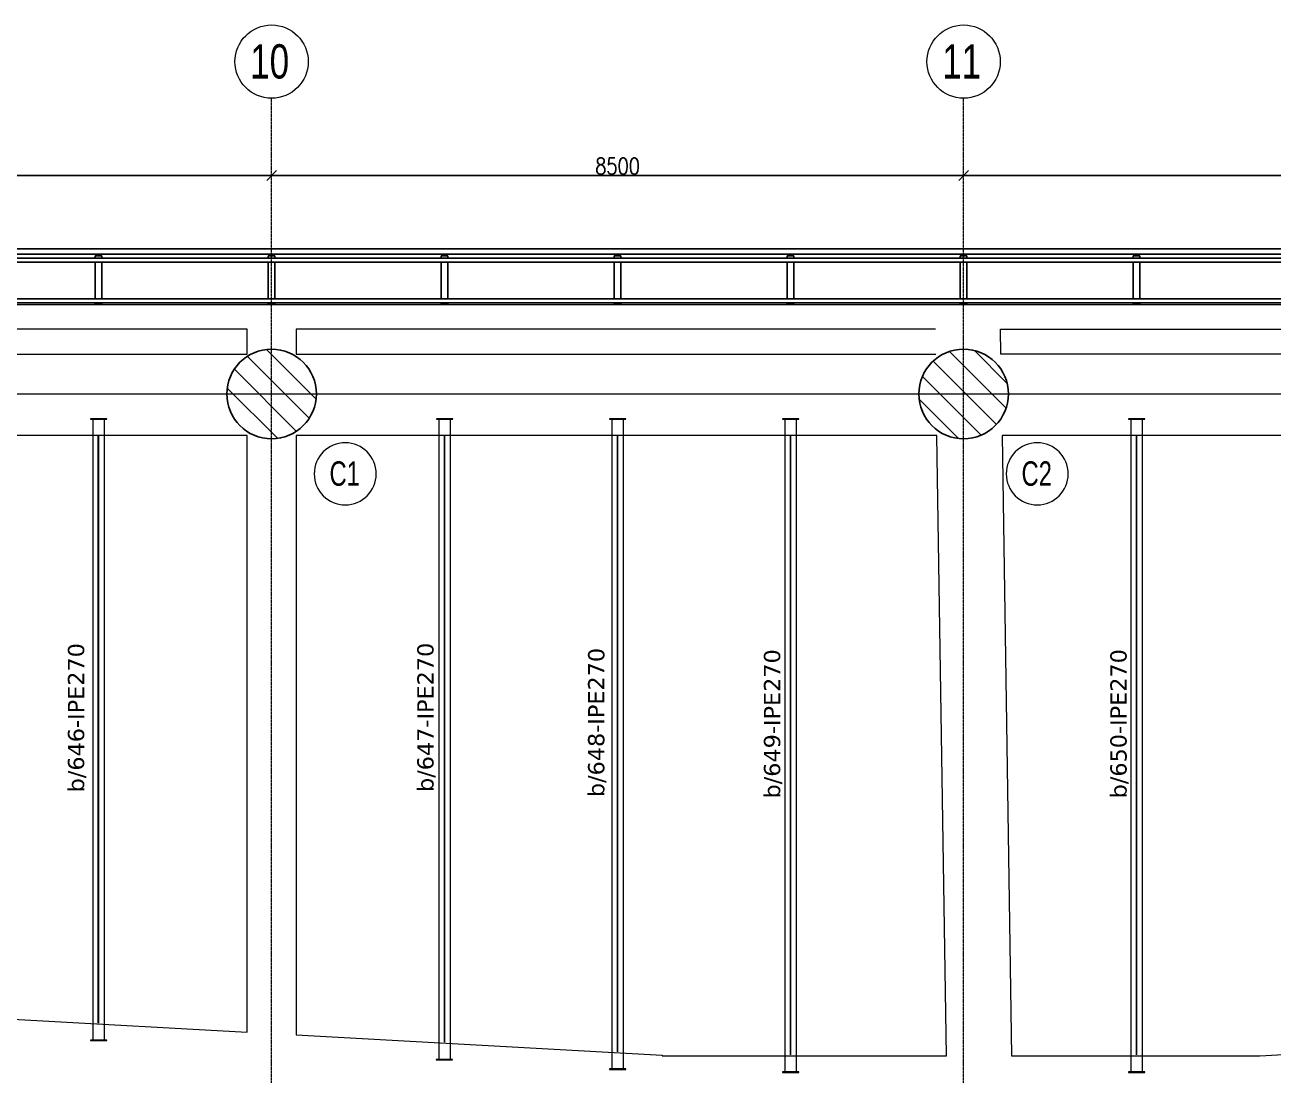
# Model space of a CAD drawing. Header units: millimetres. Extents: x 654 to 77164, y -21218 to 30031.
# Drawn here: x 27543 to 42873, y 17138 to 30031 of the extents above; entities that cross this region are included whole.
import ezdxf

# ---------------------------------------------------------------- set-up
doc = ezdxf.new("R2010")
doc.units = ezdxf.units.MM
doc.linetypes.add('Grid Line', pattern=[3.33375, 1.905, -0.47625, 0.47625, -0.47625])
for name, color, linetype, lineweight in [('0-1', 7, 'Continuous', 5), ('A_ALMA', 255, 'Continuous', 5), ('E_B_PLACA-1', 10, 'Continuous', 25), ('E_B_PLACA-2', 254, 'Continuous', 25), ('E_COLUMNAS', 1, 'Continuous', 18), ('E_COLUMNAS-3', 1, 'Continuous', 35), ('E_COLUMNAS-4', 1, 'Continuous', 25), ('E_EJES', 8, 'Continuous', 9), ('E_EJES-1', 8, 'Grid Line', 9), ('E_TEXTO', 3, 'Continuous', 9), ('E_VIGAS', 5, 'Continuous', 9), ('E_VIGAS-1', 5, 'Continuous', 25), ('E_VIGAS-2', 10, 'Continuous', 25), ('VIGAS_HCB', 253, 'Continuous', 15)]:
    doc.layers.add(name, color=color, linetype=linetype, lineweight=lineweight)
doc.layers.add('COTAS', color=8, linetype='Continuous')
doc.styles.add('Arial Narrow', font='', dxfattribs={"width": 0.85, "height": 0.3})
doc.styles.add('CNI_COTAS', font='romans.shx', dxfattribs={"width": 0.8})
doc.styles.add('Swis721 LtCn BT', font='swisscl.ttf', dxfattribs={"height": 0.42})
doc.styles.add('VERDANA', font='verdana.ttf')
doc.styles.get('Arial Narrow').set_extended_font_data('Arial Narrow')
doc.dimstyles.new('1.5', dxfattribs={"dimscale": 0, "dimtxt": 200, "dimasz": 120, "dimexe": 4, "dimexo": 4, "dimgap": 15, "dimtad": 1, "dimdec": 0, "dimzin": 4, "dimdsep": 46, "dimtxsty": 'CNI_COTAS', "dimblk": 'OBLIQUE', "dimcen": -0.09, "dimclrd": 256, "dimclrt": 3, "dimadec": 0, "dimazin": 0, "dimtfac": 1, "dimtdec": 0, "dimtmove": 2, "dimatfit": 0, "dimldrblk": 'OBLIQUE', "dimfxl": 0.05, "dimtolj": 1, "dimtzin": 0, "dimarcsym": 0})

# ---------------------------------------------------------------- blocks, each defined once
blk = doc.blocks.new('EST_SFM_VIGA-METALICA-SECCION-C - EST_SFM_VIGA-METALICA-UPN160-1604346-_58_00m_N_E_-NIVEL-15 DOC')
at = {"layer": 'E_VIGAS-1'}
for p, q in [((30.11, 0.018), (-30.277, 0.018)), ((-30.272, -0.047), (30.104, -0.047))]:
    blk.add_line(p, q, dxfattribs=at)
blk = doc.blocks.new('EST_SFM_VIGA-METALICA-SECCION-C - EST_SFM_VIGA-METALICA-UPN100-1526554-_58_00m_N_E_-NIVEL-15 DOC')
at = {"layer": 'E_VIGAS-2'}
for p, q in [((34.942, 0.018), (-34.929, 0.018)), ((-34.929, -0.032), (34.942, -0.032))]:
    blk.add_line(p, q, dxfattribs=at)
blk = doc.blocks.new('EST_SFM_VIGA-METALICA-SECCION-C - EST_SFM_VIGA-METALICA-UPN100-1526616-_58_00m_N_E_-NIVEL-15 DOC')
at = {"layer": 'E_VIGAS-2'}
for p, q in [((34.044, 0.032), (-34.827, 0.032)), ((-34.827, -0.018), (34.044, -0.018))]:
    blk.add_line(p, q, dxfattribs=at)
blk = doc.blocks.new('DCTIB_CNI_EST_MOD-1A-FAC_0001_rvt-1-_58_00m_N_E_-NIVEL-15 DOC')
at = {"layer": 'E_B_PLACA-1'}
for p, q in [((-75.147, 167.83), (-5.177, 167.83)), ((-5.727, 167.28), (-74.597, 167.28))]:
    blk.add_line(p, q, dxfattribs=at)
at = {"layer": 'E_B_PLACA-2'}
for p, q in [((-5.177, 167.83), (-75.147, 167.83)), ((-74.597, 167.28), (-5.727, 167.28))]:
    blk.add_line(p, q, dxfattribs=at)
at = {"layer": 'E_VIGAS-1'}
for p, q in [((-50.79, 167.864), (-50.79, 167.878)), ((-50.785, 167.878), (-50.785, 167.864)), ((-48.665, 167.864), (-48.665, 167.878)), ((-48.66, 167.878), (-48.66, 167.864)), ((-46.54, 167.864), (-46.54, 167.878)), ((-46.535, 167.878), (-46.535, 167.864)), ((-44.415, 167.864), (-44.415, 167.878)), ((-44.41, 167.878), (-44.41, 167.864)), ((-42.29, 167.864), (-42.29, 167.878)), ((-42.285, 167.878), (-42.285, 167.864)), ((-40.165, 167.864), (-40.165, 167.878)), ((-40.16, 167.878), (-40.16, 167.864)), ((-38.04, 167.864), (-38.04, 167.878)), ((-38.035, 167.878), (-38.035, 167.864)), ((-50.828, 167.859), (-50.8, 167.859)), ((-50.828, 167.858), (-50.828, 167.859)), ((-50.746, 167.858), (-50.828, 167.858)), ((-50.828, 167.83), (-50.828, 167.858)), ((-50.828, 167.33), (-50.828, 167.78)), ((-50.79, 167.859), (-50.79, 167.864)), ((-50.785, 167.864), (-50.785, 167.859)), ((-50.774, 167.859), (-50.746, 167.859)), ((-50.746, 167.859), (-50.746, 167.858)), ((-50.746, 167.83), (-50.746, 167.858)), ((-50.746, 167.33), (-50.746, 167.78)), ((-48.703, 167.858), (-48.703, 167.859)), ((-48.703, 167.859), (-48.676, 167.859)), ((-48.621, 167.858), (-48.703, 167.858)), ((-48.703, 167.858), (-48.703, 167.83)), ((-48.703, 167.78), (-48.703, 167.33)), ((-48.665, 167.859), (-48.665, 167.864)), ((-48.66, 167.864), (-48.66, 167.859)), ((-48.649, 167.859), (-48.621, 167.859)), ((-48.621, 167.859), (-48.621, 167.858)), ((-48.621, 167.858), (-48.621, 167.83)), ((-48.621, 167.78), (-48.621, 167.33)), ((-46.578, 167.858), (-46.578, 167.859)), ((-46.578, 167.859), (-46.55, 167.859)), ((-46.496, 167.858), (-46.578, 167.858)), ((-46.578, 167.858), (-46.578, 167.83)), ((-46.578, 167.78), (-46.578, 167.33)), ((-46.54, 167.859), (-46.54, 167.864)), ((-46.535, 167.864), (-46.535, 167.859)), ((-46.524, 167.859), (-46.496, 167.859)), ((-46.496, 167.859), (-46.496, 167.858)), ((-46.496, 167.858), (-46.496, 167.83)), ((-46.496, 167.78), (-46.496, 167.33)), ((-44.453, 167.858), (-44.453, 167.859)), ((-44.453, 167.859), (-44.425, 167.859)), ((-44.371, 167.858), (-44.453, 167.858)), ((-44.453, 167.858), (-44.453, 167.83)), ((-44.453, 167.78), (-44.453, 167.33)), ((-44.415, 167.859), (-44.415, 167.864)), ((-44.41, 167.864), (-44.41, 167.859)), ((-44.399, 167.859), (-44.371, 167.859)), ((-44.371, 167.859), (-44.371, 167.858)), ((-44.371, 167.858), (-44.371, 167.83)), ((-44.371, 167.78), (-44.371, 167.33)), ((-42.328, 167.859), (-42.3, 167.859)), ((-42.328, 167.858), (-42.328, 167.859)), ((-42.246, 167.858), (-42.328, 167.858)), ((-42.328, 167.83), (-42.328, 167.858)), ((-42.328, 167.33), (-42.328, 167.78)), ((-42.29, 167.859), (-42.29, 167.864)), ((-42.285, 167.864), (-42.285, 167.859)), ((-42.274, 167.859), (-42.246, 167.859)), ((-42.246, 167.859), (-42.246, 167.858)), ((-42.246, 167.83), (-42.246, 167.858)), ((-42.246, 167.33), (-42.246, 167.78)), ((-40.203, 167.858), (-40.203, 167.859)), ((-40.203, 167.859), (-40.176, 167.859)), ((-40.121, 167.858), (-40.203, 167.858)), ((-40.203, 167.858), (-40.203, 167.83)), ((-40.203, 167.78), (-40.203, 167.33)), ((-40.165, 167.859), (-40.165, 167.864)), ((-40.16, 167.864), (-40.16, 167.859)), ((-40.149, 167.859), (-40.121, 167.859)), ((-40.121, 167.859), (-40.121, 167.858)), ((-40.121, 167.858), (-40.121, 167.83)), ((-40.121, 167.78), (-40.121, 167.33)), ((-38.078, 167.858), (-38.078, 167.859)), ((-38.078, 167.859), (-38.05, 167.859)), ((-37.996, 167.858), (-38.078, 167.858)), ((-38.078, 167.858), (-38.078, 167.83)), ((-38.078, 167.78), (-38.078, 167.33)), ((-38.04, 167.859), (-38.04, 167.864)), ((-38.035, 167.864), (-38.035, 167.859)), ((-38.024, 167.859), (-37.996, 167.859)), ((-37.996, 167.859), (-37.996, 167.858)), ((-37.996, 167.858), (-37.996, 167.83)), ((-37.996, 167.78), (-37.996, 167.33)), ((-50.828, 167.263), (-50.828, 167.28)), ((-50.746, 167.263), (-50.828, 167.263)), ((-50.746, 167.263), (-50.746, 167.28)), ((-48.703, 167.28), (-48.703, 167.263)), ((-48.621, 167.263), (-48.703, 167.263)), ((-48.621, 167.28), (-48.621, 167.263)), ((-46.578, 167.28), (-46.578, 167.263)), ((-46.496, 167.263), (-46.578, 167.263)), ((-46.496, 167.28), (-46.496, 167.263)), ((-44.453, 167.28), (-44.453, 167.263)), ((-44.371, 167.263), (-44.453, 167.263)), ((-44.371, 167.28), (-44.371, 167.263)), ((-42.328, 167.263), (-42.328, 167.28)), ((-42.246, 167.263), (-42.328, 167.263)), ((-42.246, 167.263), (-42.246, 167.28)), ((-40.203, 167.28), (-40.203, 167.263)), ((-40.121, 167.263), (-40.203, 167.263)), ((-40.121, 167.28), (-40.121, 167.263)), ((-38.078, 167.28), (-38.078, 167.262)), ((-37.996, 167.262), (-38.078, 167.262)), ((-37.996, 167.28), (-37.996, 167.262))]:
    blk.add_line(p, q, dxfattribs=at)
for points, knots in [([(-50.79, 167.864), (-50.79, 167.863), (-50.79, 167.862), (-50.792, 167.86), (-50.793, 167.86), (-50.795, 167.859), (-50.796, 167.859), (-50.797, 167.859), (-50.799, 167.859), (-50.8, 167.859)], [0, 0, 0, 0, 0.285714, 0.428571, 0.571429, 0.678571, 0.732143, 0.785714, 1, 1, 1, 1]), ([(-50.8, 167.859), (-50.799, 167.859), (-50.798, 167.859), (-50.795, 167.859), (-50.793, 167.86), (-50.791, 167.86), (-50.79, 167.862), (-50.79, 167.863), (-50.79, 167.864)], [0, 0, 0, 0, 0.142857, 0.285714, 0.428571, 0.571429, 0.785714, 1, 1, 1, 1]), ([(-50.785, 167.864), (-50.785, 167.863), (-50.784, 167.862), (-50.783, 167.86), (-50.781, 167.86), (-50.78, 167.859), (-50.779, 167.859), (-50.777, 167.859), (-50.775, 167.859), (-50.774, 167.859)], [0, 0, 0, 0, 0.285714, 0.428571, 0.571429, 0.678571, 0.732143, 0.785714, 1, 1, 1, 1]), ([(-50.774, 167.859), (-50.775, 167.859), (-50.776, 167.859), (-50.779, 167.859), (-50.781, 167.86), (-50.783, 167.86), (-50.784, 167.862), (-50.785, 167.863), (-50.785, 167.864)], [0, 0, 0, 0, 0.142857, 0.285714, 0.428571, 0.571429, 0.785714, 1, 1, 1, 1]), ([(-48.676, 167.859), (-48.675, 167.859), (-48.673, 167.859), (-48.671, 167.859), (-48.668, 167.86), (-48.667, 167.86), (-48.665, 167.862), (-48.665, 167.863), (-48.665, 167.864)], [0, 0, 0, 0, 0.142857, 0.285714, 0.428571, 0.571429, 0.785714, 1, 1, 1, 1]), ([(-48.665, 167.864), (-48.665, 167.863), (-48.665, 167.862), (-48.667, 167.86), (-48.668, 167.86), (-48.67, 167.859), (-48.671, 167.859), (-48.673, 167.859), (-48.674, 167.859), (-48.676, 167.859)], [0, 0, 0, 0, 0.285714, 0.428571, 0.571429, 0.678571, 0.732143, 0.785714, 1, 1, 1, 1]), ([(-48.649, 167.859), (-48.65, 167.859), (-48.652, 167.859), (-48.654, 167.859), (-48.656, 167.86), (-48.658, 167.86), (-48.66, 167.862), (-48.66, 167.863), (-48.66, 167.864)], [0, 0, 0, 0, 0.142857, 0.285714, 0.428571, 0.571429, 0.785714, 1, 1, 1, 1]), ([(-48.66, 167.864), (-48.66, 167.863), (-48.659, 167.862), (-48.658, 167.86), (-48.656, 167.86), (-48.655, 167.859), (-48.654, 167.859), (-48.652, 167.859), (-48.65, 167.859), (-48.649, 167.859)], [0, 0, 0, 0, 0.285714, 0.428571, 0.571429, 0.678571, 0.732143, 0.785714, 1, 1, 1, 1]), ([(-46.55, 167.859), (-46.549, 167.859), (-46.548, 167.859), (-46.545, 167.859), (-46.543, 167.86), (-46.541, 167.86), (-46.54, 167.862), (-46.54, 167.863), (-46.54, 167.864)], [0, 0, 0, 0, 0.142857, 0.285714, 0.428571, 0.571429, 0.785714, 1, 1, 1, 1]), ([(-46.54, 167.864), (-46.54, 167.863), (-46.54, 167.862), (-46.542, 167.86), (-46.543, 167.86), (-46.545, 167.859), (-46.546, 167.859), (-46.547, 167.859), (-46.549, 167.859), (-46.55, 167.859)], [0, 0, 0, 0, 0.285714, 0.428571, 0.571429, 0.678571, 0.732143, 0.785714, 1, 1, 1, 1]), ([(-46.524, 167.859), (-46.525, 167.859), (-46.526, 167.859), (-46.529, 167.859), (-46.531, 167.86), (-46.533, 167.86), (-46.534, 167.862), (-46.535, 167.863), (-46.535, 167.864)], [0, 0, 0, 0, 0.142857, 0.285714, 0.428571, 0.571429, 0.785714, 1, 1, 1, 1]), ([(-46.535, 167.864), (-46.535, 167.863), (-46.534, 167.862), (-46.533, 167.86), (-46.531, 167.86), (-46.53, 167.859), (-46.529, 167.859), (-46.527, 167.859), (-46.525, 167.859), (-46.524, 167.859)], [0, 0, 0, 0, 0.285714, 0.428571, 0.571429, 0.678571, 0.732143, 0.785714, 1, 1, 1, 1]), ([(-44.425, 167.859), (-44.424, 167.859), (-44.423, 167.859), (-44.42, 167.859), (-44.418, 167.86), (-44.416, 167.86), (-44.415, 167.862), (-44.415, 167.863), (-44.415, 167.864)], [0, 0, 0, 0, 0.142857, 0.285714, 0.428571, 0.571429, 0.785714, 1, 1, 1, 1]), ([(-44.415, 167.864), (-44.415, 167.863), (-44.415, 167.862), (-44.417, 167.86), (-44.418, 167.86), (-44.42, 167.859), (-44.421, 167.859), (-44.422, 167.859), (-44.424, 167.859), (-44.425, 167.859)], [0, 0, 0, 0, 0.285714, 0.428571, 0.571429, 0.678571, 0.732143, 0.785714, 1, 1, 1, 1]), ([(-44.399, 167.859), (-44.4, 167.859), (-44.401, 167.859), (-44.404, 167.859), (-44.406, 167.86), (-44.408, 167.86), (-44.409, 167.862), (-44.41, 167.863), (-44.41, 167.864)], [0, 0, 0, 0, 0.142857, 0.285714, 0.428571, 0.571429, 0.785714, 1, 1, 1, 1]), ([(-44.41, 167.864), (-44.41, 167.863), (-44.409, 167.862), (-44.408, 167.86), (-44.406, 167.86), (-44.405, 167.859), (-44.404, 167.859), (-44.402, 167.859), (-44.4, 167.859), (-44.399, 167.859)], [0, 0, 0, 0, 0.285714, 0.428571, 0.571429, 0.678571, 0.732143, 0.785714, 1, 1, 1, 1]), ([(-42.29, 167.864), (-42.29, 167.863), (-42.29, 167.862), (-42.292, 167.86), (-42.293, 167.86), (-42.295, 167.859), (-42.296, 167.859), (-42.297, 167.859), (-42.299, 167.859), (-42.3, 167.859)], [0, 0, 0, 0, 0.285714, 0.428571, 0.571429, 0.678571, 0.732143, 0.785714, 1, 1, 1, 1]), ([(-42.3, 167.859), (-42.299, 167.859), (-42.298, 167.859), (-42.295, 167.859), (-42.293, 167.86), (-42.291, 167.86), (-42.29, 167.862), (-42.29, 167.863), (-42.29, 167.864)], [0, 0, 0, 0, 0.142857, 0.285714, 0.428571, 0.571429, 0.785714, 1, 1, 1, 1]), ([(-42.285, 167.864), (-42.285, 167.863), (-42.284, 167.862), (-42.283, 167.86), (-42.281, 167.86), (-42.28, 167.859), (-42.279, 167.859), (-42.277, 167.859), (-42.275, 167.859), (-42.274, 167.859)], [0, 0, 0, 0, 0.285714, 0.428571, 0.571429, 0.678571, 0.732143, 0.785714, 1, 1, 1, 1]), ([(-42.274, 167.859), (-42.275, 167.859), (-42.276, 167.859), (-42.279, 167.859), (-42.281, 167.86), (-42.283, 167.86), (-42.284, 167.862), (-42.285, 167.863), (-42.285, 167.864)], [0, 0, 0, 0, 0.142857, 0.285714, 0.428571, 0.571429, 0.785714, 1, 1, 1, 1]), ([(-40.176, 167.859), (-40.175, 167.859), (-40.173, 167.859), (-40.171, 167.859), (-40.168, 167.86), (-40.167, 167.86), (-40.165, 167.862), (-40.165, 167.863), (-40.165, 167.864)], [0, 0, 0, 0, 0.142857, 0.285714, 0.428571, 0.571429, 0.785714, 1, 1, 1, 1]), ([(-40.165, 167.864), (-40.165, 167.863), (-40.165, 167.862), (-40.167, 167.86), (-40.168, 167.86), (-40.17, 167.859), (-40.171, 167.859), (-40.173, 167.859), (-40.174, 167.859), (-40.176, 167.859)], [0, 0, 0, 0, 0.285714, 0.428571, 0.571429, 0.678571, 0.732143, 0.785714, 1, 1, 1, 1]), ([(-40.149, 167.859), (-40.15, 167.859), (-40.152, 167.859), (-40.154, 167.859), (-40.156, 167.86), (-40.158, 167.86), (-40.16, 167.862), (-40.16, 167.863), (-40.16, 167.864)], [0, 0, 0, 0, 0.142857, 0.285714, 0.428571, 0.571429, 0.785714, 1, 1, 1, 1]), ([(-40.16, 167.864), (-40.16, 167.863), (-40.159, 167.862), (-40.158, 167.86), (-40.156, 167.86), (-40.155, 167.859), (-40.154, 167.859), (-40.152, 167.859), (-40.15, 167.859), (-40.149, 167.859)], [0, 0, 0, 0, 0.285714, 0.428571, 0.571429, 0.678571, 0.732143, 0.785714, 1, 1, 1, 1]), ([(-38.05, 167.859), (-38.049, 167.859), (-38.048, 167.859), (-38.045, 167.859), (-38.043, 167.86), (-38.041, 167.86), (-38.04, 167.862), (-38.04, 167.863), (-38.04, 167.864)], [0, 0, 0, 0, 0.142857, 0.285714, 0.428571, 0.571429, 0.785714, 1, 1, 1, 1]), ([(-38.04, 167.864), (-38.04, 167.863), (-38.04, 167.862), (-38.042, 167.86), (-38.043, 167.86), (-38.045, 167.859), (-38.046, 167.859), (-38.047, 167.859), (-38.049, 167.859), (-38.05, 167.859)], [0, 0, 0, 0, 0.285714, 0.428571, 0.571429, 0.678571, 0.732143, 0.785714, 1, 1, 1, 1]), ([(-38.024, 167.859), (-38.025, 167.859), (-38.026, 167.859), (-38.029, 167.859), (-38.031, 167.86), (-38.033, 167.86), (-38.034, 167.862), (-38.035, 167.863), (-38.035, 167.864)], [0, 0, 0, 0, 0.142857, 0.285714, 0.428571, 0.571429, 0.785714, 1, 1, 1, 1]), ([(-38.035, 167.864), (-38.035, 167.863), (-38.034, 167.862), (-38.033, 167.86), (-38.031, 167.86), (-38.03, 167.859), (-38.029, 167.859), (-38.027, 167.859), (-38.025, 167.859), (-38.024, 167.859)], [0, 0, 0, 0, 0.285714, 0.428571, 0.571429, 0.678571, 0.732143, 0.785714, 1, 1, 1, 1])]:
    blk.add_open_spline(points, degree=3, knots=knots, dxfattribs=at)
for name, p in [('EST_SFM_VIGA-METALICA-SECCION-C - EST_SFM_VIGA-METALICA-UPN160-1604346-_58_00m_N_E_-NIVEL-15 DOC', (-40.081, 167.925)), ('EST_SFM_VIGA-METALICA-SECCION-C - EST_SFM_VIGA-METALICA-UPN100-1526554-_58_00m_N_E_-NIVEL-15 DOC', (-40.169, 167.812)), ('EST_SFM_VIGA-METALICA-SECCION-C - EST_SFM_VIGA-METALICA-UPN100-1526616-_58_00m_N_E_-NIVEL-15 DOC', (-39.77, 167.298))]:
    blk.add_blockref(name, p, dxfattribs=at)
blk = doc.blocks.new('EST_SCM_COLUMNA-SECCION-CIRCULAR - EST_SCM_COLUMNA-CONCRETO-CIRCULAR_Ø_110cm-V19-_58_00m_N_E_-NIVEL-15 DOC')
at = {"layer": 'E_COLUMNAS'}
h = blk.add_hatch(dxfattribs=at)
h.set_pattern_fill('FP_18', color=256, style=0, pattern_type=2)
h.set_pattern_definition([(135, (48.662, -166.162), (-0.15909903, -0.15909903), [])])
h.paths.add_polyline_path([(0.041, -0.548), (0.122, -0.536), (0.201, -0.512), (0.275, -0.476), (0.343, -0.43), (0.403, -0.374), (0.454, -0.31), (0.496, -0.239), (0.526, -0.162), (0.544, -0.082), (0.55, 0), (0.544, 0.082), (0.526, 0.162), (0.496, 0.239), (0.454, 0.31), (0.402, 0.375), (0.343, 0.43), (0.275, 0.476), (0.201, 0.512), (0.122, 0.536), (0.041, 0.548), (-0.041, 0.548), (-0.122, 0.536), (-0.201, 0.512), (-0.275, 0.476), (-0.343, 0.43), (-0.403, 0.374), (-0.454, 0.31), (-0.496, 0.239), (-0.526, 0.162), (-0.544, 0.082), (-0.55, 0), (-0.544, -0.082), (-0.526, -0.162), (-0.496, -0.239), (-0.454, -0.31), (-0.403, -0.374), (-0.343, -0.43), (-0.275, -0.476), (-0.201, -0.512), (-0.122, -0.536), (-0.041, -0.548)])
at = {"layer": 'E_COLUMNAS-4'}
for start, end in [(0, 180), (180, 0)]:
    blk.add_arc((0, 0), 0.55, start, end, dxfattribs=at)
blk = doc.blocks.new('EST_SCM_COLUMNA-SECCION-CIRCULAR - EST_SCM_COLUMNA-CONCRETO-CIRCULAR_Ø_110cm-V20-_58_00m_N_E_-NIVEL-15 DOC')
at = {"layer": 'E_COLUMNAS'}
h = blk.add_hatch(dxfattribs=at)
h.set_pattern_fill('FP_19', color=256, style=0, pattern_type=2)
h.set_pattern_definition([(135, (40.162, -166.162), (-0.15909903, -0.15909903), [])])
h.paths.add_polyline_path([(-0.041, -0.548), (0.041, -0.548), (0.122, -0.536), (0.201, -0.512), (0.275, -0.476), (0.343, -0.43), (0.403, -0.374), (0.454, -0.31), (0.496, -0.239), (0.526, -0.162), (0.544, -0.082), (0.55, 0), (0.544, 0.082), (0.526, 0.162), (0.496, 0.239), (0.454, 0.31), (0.402, 0.375), (0.343, 0.43), (0.275, 0.476), (0.201, 0.512), (0.122, 0.536), (0.041, 0.548), (-0.041, 0.548), (-0.122, 0.536), (-0.201, 0.512), (-0.275, 0.476), (-0.343, 0.43), (-0.403, 0.374), (-0.454, 0.31), (-0.496, 0.239), (-0.526, 0.162), (-0.544, 0.082), (-0.55, 0), (-0.544, -0.082), (-0.526, -0.162), (-0.496, -0.239), (-0.454, -0.31), (-0.403, -0.374), (-0.343, -0.43), (-0.275, -0.476), (-0.201, -0.512), (-0.122, -0.536), (-0.088, -0.541)])
at = {"layer": 'E_COLUMNAS-4'}
for start, end in [(0, 180), (180, 0)]:
    blk.add_arc((0, 0), 0.55, start, end, dxfattribs=at)
blk = doc.blocks.new('Grid - CNI_NOMBRE EJES-372759-_58_00m_N_E_-NIVEL-15 DOC')
at = {"layer": 'E_EJES'}
blk.add_circle((0, 0), 0.003, dxfattribs=at)
blk = doc.blocks.new('CNI_TAG COLUMNAS CONCRETO MARCA - CNI_COLUMNA CONCRETO-582370-_58_00m_N_E_-NIVEL-15 DOC')
at = {"layer": 'E_TEXTO'}
for start, end in [(360, 180), (180, 360)]:
    blk.add_arc((0.00026, -0.00015), 0.00254, start, end, dxfattribs=at)
blk = doc.blocks.new('_Oblique')
at = {"color": 0, "linetype": 'ByBlock', "lineweight": -2}
blk.add_line((-0.5, -0.5), (0.5, 0.5), dxfattribs=at)
blk = doc.blocks.new('*D176')
at = {"layer": 'COTAS', "lineweight": -2, "transparency": 16777216}
blk.add_line((22072, 28183), (30572, 28183), dxfattribs=at)
at = {"layer": 'Defpoints', "color": 0, "transparency": 16777216}
for p in [(22072, 28183), (30572, 28183), (30572, 28183)]:
    blk.add_point(p, dxfattribs=at)
at = {"layer": 'COTAS', "lineweight": -2, "transparency": 16777216, "xscale": 120, "yscale": 120, "zscale": 120, "rotation": 180}
blk.add_blockref('_Oblique', (22072, 28183), dxfattribs=at)
at = {"layer": 'COTAS', "lineweight": -2, "transparency": 16777216, "xscale": 120, "yscale": 120, "zscale": 120}
blk.add_blockref('_Oblique', (30572, 28183), dxfattribs=at)
at = {"layer": 'COTAS', "color": 3, "transparency": 16777216, "insert": (26322, 28298), "char_height": 200, "attachment_point": 5, "style": 'CNI_COTAS'}
blk.add_mtext('\\A1;8500', dxfattribs=at)
blk = doc.blocks.new('*D177')
at = {"layer": 'COTAS', "lineweight": -2, "transparency": 16777216}
blk.add_line((30572, 28183), (39072, 28183), dxfattribs=at)
at = {"layer": 'Defpoints', "color": 0, "transparency": 16777216}
for p in [(30572, 28183), (39072, 28183), (39072, 28183)]:
    blk.add_point(p, dxfattribs=at)
at = {"layer": 'COTAS', "lineweight": -2, "transparency": 16777216, "xscale": 120, "yscale": 120, "zscale": 120, "rotation": 180}
blk.add_blockref('_Oblique', (30572, 28183), dxfattribs=at)
at = {"layer": 'COTAS', "lineweight": -2, "transparency": 16777216, "xscale": 120, "yscale": 120, "zscale": 120}
blk.add_blockref('_Oblique', (39072, 28183), dxfattribs=at)
at = {"layer": 'COTAS', "color": 3, "transparency": 16777216, "insert": (34822, 28298), "char_height": 200, "attachment_point": 5, "style": 'CNI_COTAS'}
blk.add_mtext('\\A1;8500', dxfattribs=at)
blk = doc.blocks.new('*D178')
at = {"layer": 'COTAS', "lineweight": -2, "transparency": 16777216}
blk.add_line((39072, 28183), (47572, 28183), dxfattribs=at)
at = {"layer": 'Defpoints', "color": 0, "transparency": 16777216}
for p in [(39072, 28183), (47572, 28183), (47572, 28183)]:
    blk.add_point(p, dxfattribs=at)
at = {"layer": 'COTAS', "lineweight": -2, "transparency": 16777216, "xscale": 120, "yscale": 120, "zscale": 120, "rotation": 180}
blk.add_blockref('_Oblique', (39072, 28183), dxfattribs=at)
at = {"layer": 'COTAS', "lineweight": -2, "transparency": 16777216, "xscale": 120, "yscale": 120, "zscale": 120}
blk.add_blockref('_Oblique', (47572, 28183), dxfattribs=at)
at = {"layer": 'COTAS', "color": 3, "transparency": 16777216, "insert": (43322, 28298), "char_height": 200, "attachment_point": 5, "style": 'CNI_COTAS'}
blk.add_mtext('\\A1;8500', dxfattribs=at)

msp = doc.modelspace()

# ---------------------------------------------------------------- linework, layer by layer
at = {"layer": 'A_ALMA'}
for p, q in [((28443.8, 17775.9), (28443.8, 24980)), ((28450.4, 17775.9), (28450.4, 24980)), ((32693.8, 17540.4), (32693.8, 24980)), ((32700.4, 17540.4), (32700.4, 24980)), ((34818.8, 17422.5), (34818.8, 24980)), ((34825.4, 17422.5), (34825.4, 24980)), ((36943.8, 17385.3), (36943.8, 24980.1)), ((36950.4, 17385.3), (36950.4, 24980.1)), ((41193.8, 17385.2), (41193.8, 24980)), ((41200.4, 17385.2), (41200.4, 24980))]:
    msp.add_line(p, q, dxfattribs=at)
at = {"layer": 'E_EJES-1'}
for p, q in [((30572.1, -4117.1), (30572.1, 29130.8)), ((39072.1, -4117.1), (39072.1, 29130.8)), ((1554, 25500), (76264.1, 25500)), ((3973.8, 25500), (76264.1, 25500))]:
    msp.add_line(p, q, dxfattribs=at)
at = {"layer": 'E_VIGAS', "color": 30, "true_color": 0xf26722}
for points in [[(11173.1, 26595.9), (11173.1, -1095.9), (66973.3, -1095.8), (66973.3, 26595.9)], [(22519.1, 25990.1), (30273.1, 25990.1), (30273.1, 26295.9), (22527.9, 26295.9)], [(39530, 25990.1), (39525.4, 26295.9), (47273.1, 26295.9), (47273.1, 25990.1)], [(22490.6, 24990.1), (22294.2, 18106.6), (30273.1, 17664.9), (30273.1, 24990.1)], [(30873.1, 24990.1), (30873.1, 17631.7), (35371.3, 17382.7), (35370.9, 17375.2), (38860.7, 17375.2), (38745.1, 24990.1)], [(39545.2, 24990.1), (39660.8, 17375.2), (42710.4, 17375.2), (47273.1, 17629.3), (47273.1, 24990.1)]]:
    msp.add_lwpolyline(points, close=True, dxfattribs=at)
msp.add_lwpolyline([(38725.3, 26295.9), (30873.1, 26295.9), (30873.1, 25990.1), (38729.8, 25990.1)], dxfattribs=at)
at = {"layer": 'VIGAS_HCB', "color": 8}
for points in [[(28547.1, 25196), (28347.1, 25196), (28347.1, 25190), (28547.1, 25190)], [(32797.1, 25196), (32597.1, 25196), (32597.1, 25190), (32797.1, 25190)], [(34922.1, 25196), (34722.1, 25196), (34722.1, 25190), (34922.1, 25190)], [(37047.1, 25196.1), (36847.1, 25196.1), (36847.1, 25190.1), (37047.1, 25190.1)], [(41297.1, 25196), (41097.1, 25196), (41097.1, 25190), (41297.1, 25190)], [(28547.1, 17565.9), (28347.1, 17565.9), (28347.1, 17559.9), (28547.1, 17559.9)], [(32792.1, 17330.4), (32592.1, 17330.4), (32592.1, 17324.4), (32792.1, 17324.4)], [(34922.1, 17212.5), (34722.1, 17212.5), (34722.1, 17206.5), (34922.1, 17206.5)], [(37047.1, 17175.3), (36847.1, 17175.3), (36847.1, 17169.3), (37047.1, 17169.3)], [(41297.1, 17175.2), (41097.1, 17175.2), (41097.1, 17169.2), (41297.1, 17169.2)]]:
    msp.add_lwpolyline(points, close=True, dxfattribs=at)
at = {"layer": 'VIGAS_HCB'}
for points in [[(28379.6, 25190), (28514.6, 25190), (28514.6, 17565.9), (28379.6, 17565.9)], [(32629.6, 25190), (32764.6, 25190), (32764.6, 17330.4), (32629.6, 17330.4)], [(34754.6, 25190), (34889.6, 25190), (34889.6, 17212.5), (34754.6, 17212.5)], [(36879.6, 25190.1), (37014.6, 25190.1), (37014.6, 17175.3), (36879.6, 17175.3)], [(41129.6, 25190), (41264.6, 25190), (41264.6, 17175.2), (41129.6, 17175.2)]]:
    msp.add_lwpolyline(points, close=True, dxfattribs=at)

# ---------------------------------------------------------------- block references
at = {"layer": '0-1', "xscale": 1000, "yscale": 1000, "zscale": 1000}
msp.add_blockref('DCTIB_CNI_EST_MOD-1A-FAC_0001_rvt-1-_58_00m_N_E_-NIVEL-15 DOC', (79234.2, -140662.4), dxfattribs=at)
at = {"layer": 'E_COLUMNAS-3', "xscale": 1000, "yscale": 1000, "zscale": 1000}
for name, p in [('EST_SCM_COLUMNA-SECCION-CIRCULAR - EST_SCM_COLUMNA-CONCRETO-CIRCULAR_Ø_110cm-V19-_58_00m_N_E_-NIVEL-15 DOC', (30572.1, 25500)), ('EST_SCM_COLUMNA-SECCION-CIRCULAR - EST_SCM_COLUMNA-CONCRETO-CIRCULAR_Ø_110cm-V20-_58_00m_N_E_-NIVEL-15 DOC', (39072.1, 25500))]:
    msp.add_blockref(name, p, dxfattribs=at)
at = {"layer": 'E_EJES', "xscale": 149999.9999999999, "yscale": 149999.9999999999, "zscale": 149999.9999999999}
for p in [(30572.1, 29580.8), (39072.1, 29580.8)]:
    msp.add_blockref('Grid - CNI_NOMBRE EJES-372759-_58_00m_N_E_-NIVEL-15 DOC', p, dxfattribs=at)
at = {"layer": 'E_TEXTO', "xscale": 149999.9999999999, "yscale": 149999.9999999999, "zscale": 149999.9999999999}
for p in [(31437.7, 24541.6), (39937.7, 24541.6)]:
    msp.add_blockref('CNI_TAG COLUMNAS CONCRETO MARCA - CNI_COLUMNA CONCRETO-582370-_58_00m_N_E_-NIVEL-15 DOC', p, dxfattribs=at)

# ---------------------------------------------------------------- texts
at = {"layer": 'E_EJES', "char_height": 420, "width": 625.316, "attachment_point": 1, "style": 'Swis721 LtCn BT'}
for s, insert in [('10', (30308.7, 29793.4)), ('11', (38808.7, 29793.4))]:
    msp.add_mtext(s, dxfattribs=dict(at, insert=insert))
at = {"layer": 'E_TEXTO', "char_height": 300, "width": 459.968, "attachment_point": 1, "style": 'Arial Narrow'}
for s, insert in [('C1', (31283.5, 24672.9)), ('C2', (39783.5, 24672.9))]:
    msp.add_mtext(s, dxfattribs=dict(at, insert=insert))
at = {"layer": 'E_TEXTO', "char_height": 200, "width": 1206.139, "attachment_point": 1, "rotation": 90, "style": 'VERDANA'}
for s, insert in [('b/646-IPE270', (28070, 20608.4)), ('b/647-IPE270', (32361.2, 20613.1)), ('b/648-IPE270', (34459.1, 20549.8)), ('b/649-IPE270', (36619.2, 20533.2)), ('b/650-IPE270', (40874.2, 20534.6))]:
    msp.add_mtext(s, dxfattribs=dict(at, insert=insert))

# ---------------------------------------------------------------- dimensions: what is measured, and where the dimension line sits
at = {"layer": 'COTAS'}
for base, p1, p2, picture, middle in [((30572.1, 28183.1), (22072.1, 28183.1), (30572.1, 28183.1), '*D176', (26322.1, 28298.1)), ((39071.9, 28183.1), (30572.1, 28183.1), (39071.9, 28183.1), '*D177', (34822, 28298.1)), ((47572.1, 28183.1), (39071.9, 28183.1), (47572.1, 28183.1), '*D178', (43322, 28298.1))]:
    dim = msp.add_linear_dim(base=base, p1=p1, p2=p2, dimstyle='1.5', override={"dimscale": 1}, dxfattribs=at)
    dim.commit()
    dim.dimension.update_dxf_attribs({"geometry": picture, "text_midpoint": middle})

doc.saveas('drawing.dxf')
